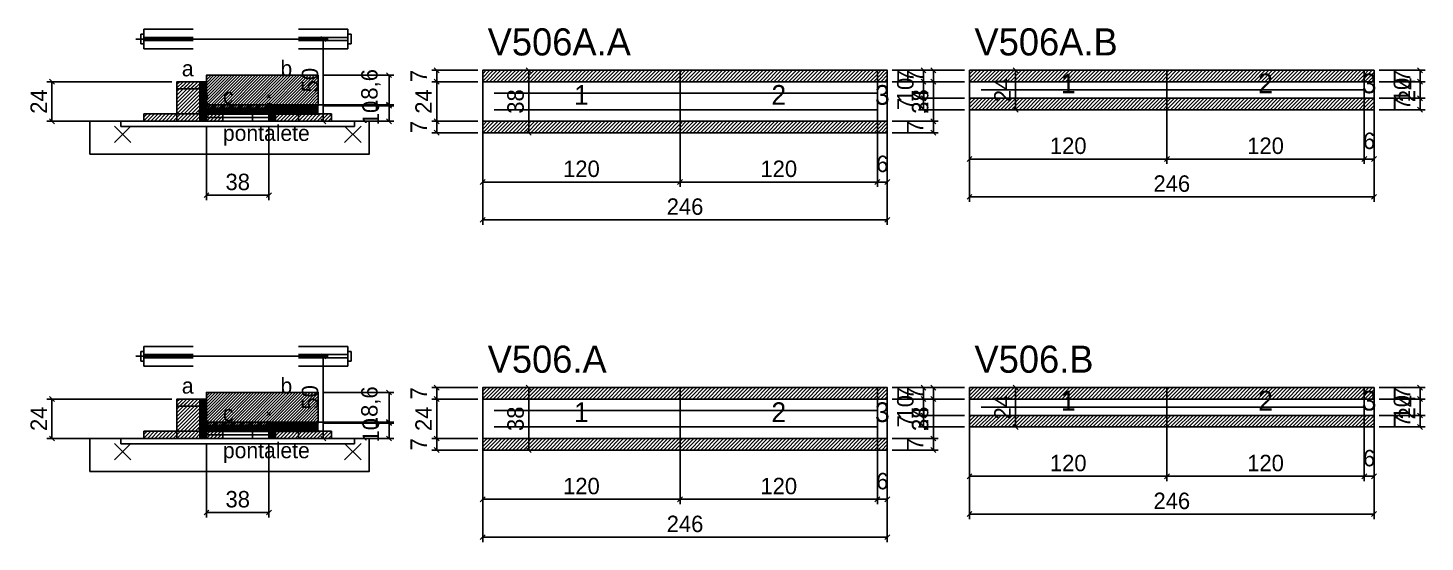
# Model space of a CAD drawing. Extents: x -10500 to 3070, y -5298 to 1250.
# Drawn here: x -69 to 781, y -2982 to -2669 of the extents above; entities that cross this region are included whole.
import ezdxf
from ezdxf.enums import TextEntityAlignment as Align

# ---------------------------------------------------------------- set-up
doc = ezdxf.new("R2010")
doc.units = 0
for name, color, linetype in [('5', 5, 'Continuous'), ('barrote', 126, 'Continuous'), ('CONCRETO', 251, 'Continuous'), ('COTA', 241, 'Continuous'), ('detalhes', 7, 'Continuous'), ('ESTRUTURACAO', 7, 'Continuous'), ('Hachura', 251, 'Continuous'), ('Madeira', 126, 'Continuous'), ('NOMENCLATURA', 7, 'Continuous'), ('Painéis', 200, 'Continuous'), ('presilha', 224, 'Continuous'), ('SARR_2.2x7', 40, 'Continuous'), ('SCO-___-LAJ', 224, 'Continuous'), ('TENSOR', 224, 'Continuous')]:
    doc.layers.add(name, color=color, linetype=linetype)
doc.dimstyles.new('PAINEL', dxfattribs={"dimtxt": 10, "dimasz": 3, "dimexe": 3, "dimexo": 3, "dimgap": 3, "dimtad": 1, "dimblk": 'OBLIQUE', "dimblk1": 'OBLIQUE', "dimcen": 2.5, "dimclrd": 4, "dimclre": 4, "dimclrt": 240, "dimazin": 3, "dimtfac": 1, "dimtmove": 0, "dimatfit": 3})

# ---------------------------------------------------------------- blocks, each defined once
blk = doc.blocks.new('PAR_ESQ')
for p, q in [((-1, -1), (1, 1)), ((-1, 1), (1, -1))]:
    blk.add_line(p, q)
blk = doc.blocks.new('PAR_FUNDO_ESQ')
for p, q in [((-1, -1), (1, 1)), ((-1, 1), (1, -1))]:
    blk.add_line(p, q)
blk = doc.blocks.new('PAR_FUNDO_DIR')
for p, q in [((-1, -1), (1, 1)), ((-1, 1), (1, -1))]:
    blk.add_line(p, q)
blk = doc.blocks.new('par_int_esq')
for p, q in [((-1, -1), (1, 1)), ((-1, 1), (1, -1))]:
    blk.add_line(p, q)
blk = doc.blocks.new('par_int_dir')
for p, q in [((-1, -1), (1, 1)), ((-1, 1), (1, -1))]:
    blk.add_line(p, q)
blk = doc.blocks.new('_OBLIQUE')
at = {"color": 0, "linetype": 'BYBLOCK'}
blk.add_line((-0.5, -0.5), (0.5, 0.5), dxfattribs=at)

msp = doc.modelspace()

# ---------------------------------------------------------------- hatches: boundary and pattern name
at = {"layer": 'COTA'}
h = msp.add_hatch(dxfattribs=at)
h.set_pattern_fill('ANSI31', scale=0.4)
h.paths.add_polyline_path([(40, -2718), (40, -2698), (108, -2698), (108, -2716.6), (78, -2716.6), (78, -2718)])
h = msp.add_hatch(dxfattribs=at)
h.set_pattern_fill('ANSI31', scale=0.5)
h.paths.add_polyline_path([(208, -2702), (328, -2702), (328, -2695), (208, -2695)])
h = msp.add_hatch(dxfattribs=at)
h.set_pattern_fill('ANSI31', scale=0.5)
h.paths.add_polyline_path([(328, -2702), (448, -2702), (448, -2695), (328, -2695)])
h = msp.add_hatch(dxfattribs=at)
h.set_pattern_fill('ANSI31', scale=0.5)
h.paths.add_polyline_path([(448, -2702), (454, -2702), (454, -2695), (448, -2695)])
h = msp.add_hatch(dxfattribs=at)
h.set_pattern_fill('ANSI31', scale=0.5)
h.paths.add_polyline_path([(504, -2702), (624, -2702), (624, -2695), (504, -2695)])
h = msp.add_hatch(dxfattribs=at)
h.set_pattern_fill('ANSI31', scale=0.5)
h.paths.add_polyline_path([(624, -2702), (744, -2702), (744, -2695), (624, -2695)])
h = msp.add_hatch(dxfattribs=at)
h.set_pattern_fill('ANSI31', scale=0.5)
h.paths.add_polyline_path([(744, -2702), (750, -2702), (750, -2695), (744, -2695)])
h = msp.add_hatch(dxfattribs=at)
h.set_pattern_fill('ANSI31', scale=0.5)
h.paths.add_polyline_path([(504, -2719), (624, -2719), (624, -2712), (504, -2712)])
h = msp.add_hatch(dxfattribs=at)
h.set_pattern_fill('ANSI31', scale=0.5)
h.paths.add_polyline_path([(624, -2719), (744, -2719), (744, -2712), (624, -2712)])
h = msp.add_hatch(dxfattribs=at)
h.set_pattern_fill('ANSI31', scale=0.5)
h.paths.add_polyline_path([(744, -2719), (750, -2719), (750, -2712), (744, -2712)])
h = msp.add_hatch(dxfattribs=at)
h.set_pattern_fill('ANSI31', scale=0.5)
h.paths.add_polyline_path([(208, -2733), (328, -2733), (328, -2726), (208, -2726)])
h = msp.add_hatch(dxfattribs=at)
h.set_pattern_fill('ANSI31', scale=0.5)
h.paths.add_polyline_path([(328, -2733), (448, -2733), (448, -2726), (328, -2726)])
h = msp.add_hatch(dxfattribs=at)
h.set_pattern_fill('ANSI31', scale=0.5)
h.paths.add_polyline_path([(448, -2733), (454, -2733), (454, -2726), (448, -2726)])
h = msp.add_hatch(dxfattribs=at)
h.set_pattern_fill('ANSI31', scale=0.5)
h.paths.add_polyline_path([(208, -2895), (328, -2895), (328, -2888), (208, -2888)])
h = msp.add_hatch(dxfattribs=at)
h.set_pattern_fill('ANSI31', scale=0.5)
h.paths.add_polyline_path([(328, -2895), (448, -2895), (448, -2888), (328, -2888)])
h = msp.add_hatch(dxfattribs=at)
h.set_pattern_fill('ANSI31', scale=0.5)
h.paths.add_polyline_path([(448, -2895), (454, -2895), (454, -2888), (448, -2888)])
h = msp.add_hatch(dxfattribs=at)
h.set_pattern_fill('ANSI31', scale=0.5)
h.paths.add_polyline_path([(504, -2895), (624, -2895), (624, -2888), (504, -2888)])
h = msp.add_hatch(dxfattribs=at)
h.set_pattern_fill('ANSI31', scale=0.5)
h.paths.add_polyline_path([(624, -2895), (744, -2895), (744, -2888), (624, -2888)])
h = msp.add_hatch(dxfattribs=at)
h.set_pattern_fill('ANSI31', scale=0.5)
h.paths.add_polyline_path([(744, -2895), (750, -2895), (750, -2888), (744, -2888)])
h = msp.add_hatch(dxfattribs=at)
h.set_pattern_fill('ANSI31', scale=0.4)
h.paths.add_polyline_path([(40, -2911), (40, -2891), (108, -2891), (108, -2909.6), (78, -2909.6), (78, -2911)])
h = msp.add_hatch(dxfattribs=at)
h.set_pattern_fill('ANSI31', scale=0.5)
h.paths.add_polyline_path([(504, -2912), (624, -2912), (624, -2905), (504, -2905)])
h = msp.add_hatch(dxfattribs=at)
h.set_pattern_fill('ANSI31', scale=0.5)
h.paths.add_polyline_path([(624, -2912), (744, -2912), (744, -2905), (624, -2905)])
h = msp.add_hatch(dxfattribs=at)
h.set_pattern_fill('ANSI31', scale=0.5)
h.paths.add_polyline_path([(744, -2912), (750, -2912), (750, -2905), (744, -2905)])
h = msp.add_hatch(dxfattribs=at)
h.set_pattern_fill('ANSI31', scale=0.5)
h.paths.add_polyline_path([(208, -2926), (328, -2926), (328, -2919), (208, -2919)])
h = msp.add_hatch(dxfattribs=at)
h.set_pattern_fill('ANSI31', scale=0.5)
h.paths.add_polyline_path([(328, -2926), (448, -2926), (448, -2919), (328, -2919)])
h = msp.add_hatch(dxfattribs=at)
h.set_pattern_fill('ANSI31', scale=0.5)
h.paths.add_polyline_path([(448, -2926), (454, -2926), (454, -2919), (448, -2919)])
at = {"layer": 'Hachura'}
h = msp.add_hatch(dxfattribs=at)
h.set_pattern_fill('ANSI31', scale=0.5)
h.paths.add_polyline_path([(22, -2726), (36, -2726), (36, -2702), (22, -2702)])
h = msp.add_hatch(dxfattribs=at)
h.set_pattern_fill('ANSI31', scale=0.5)
h.paths.add_polyline_path([(22, -2706.4), (36, -2706.4), (36, -2702), (22, -2702)])
h = msp.add_hatch(dxfattribs=at)
h.set_pattern_fill('SOLID')
h.paths.add_polyline_path([(36, -2726), (40, -2726), (40, -2702), (36, -2702)])
h = msp.add_hatch(dxfattribs=at)
h.set_pattern_fill('SOLID')
h.paths.add_polyline_path([(40, -2721.6), (78, -2721.6), (78, -2718), (40, -2718)])
h = msp.add_hatch(dxfattribs=at)
h.set_pattern_fill('SOLID')
h.paths.add_polyline_path([(78, -2726), (82, -2726), (82, -2716), (78, -2716)])
h = msp.add_hatch(dxfattribs=at)
h.set_pattern_fill('SOLID')
h.paths.add_polyline_path([(78, -2716), (108, -2716), (108, -2722), (78, -2722)])
h = msp.add_hatch(dxfattribs=at)
h.set_pattern_fill('ANSI31', scale=0.5)
h.paths.add_polyline_path([(82, -2726), (96, -2726), (96, -2716), (82, -2716)])
h = msp.add_hatch(dxfattribs=at)
h.set_pattern_fill('ANSI31', scale=0.5)
h.paths.add_polyline_path([(82, -2720.4), (96, -2720.4), (96, -2716), (82, -2716)])
h = msp.add_hatch(dxfattribs=at)
h.set_pattern_fill('ANSI31', scale=0.5)
h.paths.add_polyline_path([(2, -2726), (22, -2726), (22, -2721.6), (2, -2721.6)])
h = msp.add_hatch(dxfattribs=at)
h.set_pattern_fill('ANSI31', scale=0.5)
h.paths.add_polyline_path([(40, -2726), (50, -2726), (50, -2721.6), (40, -2721.6)])
h = msp.add_hatch(dxfattribs=at)
h.set_pattern_fill('ANSI31', scale=0.5)
h.paths.add_polyline_path([(96, -2726), (116, -2726), (116, -2721.6), (96, -2721.6)])
h = msp.add_hatch(dxfattribs=at)
h.set_pattern_fill('ANSI31', scale=0.5)
h.paths.add_polyline_path([(22, -2919), (36, -2919), (36, -2895), (22, -2895)])
h = msp.add_hatch(dxfattribs=at)
h.set_pattern_fill('ANSI31', scale=0.5)
h.paths.add_polyline_path([(22, -2899.4), (36, -2899.4), (36, -2895), (22, -2895)])
h = msp.add_hatch(dxfattribs=at)
h.set_pattern_fill('SOLID')
h.paths.add_polyline_path([(36, -2919), (40, -2919), (40, -2895), (36, -2895)])
h = msp.add_hatch(dxfattribs=at)
h.set_pattern_fill('SOLID')
h.paths.add_polyline_path([(40, -2914.6), (78, -2914.6), (78, -2911), (40, -2911)])
h = msp.add_hatch(dxfattribs=at)
h.set_pattern_fill('SOLID')
h.paths.add_polyline_path([(78, -2919), (82, -2919), (82, -2909), (78, -2909)])
h = msp.add_hatch(dxfattribs=at)
h.set_pattern_fill('SOLID')
h.paths.add_polyline_path([(78, -2909), (108, -2909), (108, -2915), (78, -2915)])
h = msp.add_hatch(dxfattribs=at)
h.set_pattern_fill('ANSI31', scale=0.5)
h.paths.add_polyline_path([(82, -2919), (96, -2919), (96, -2909), (82, -2909)])
h = msp.add_hatch(dxfattribs=at)
h.set_pattern_fill('ANSI31', scale=0.5)
h.paths.add_polyline_path([(82, -2913.4), (96, -2913.4), (96, -2909), (82, -2909)])
h = msp.add_hatch(dxfattribs=at)
h.set_pattern_fill('ANSI31', scale=0.5)
h.paths.add_polyline_path([(2, -2919), (22, -2919), (22, -2914.6), (2, -2914.6)])
h = msp.add_hatch(dxfattribs=at)
h.set_pattern_fill('ANSI31', scale=0.5)
h.paths.add_polyline_path([(40, -2919), (50, -2919), (50, -2914.6), (40, -2914.6)])
h = msp.add_hatch(dxfattribs=at)
h.set_pattern_fill('ANSI31', scale=0.5)
h.paths.add_polyline_path([(96, -2919), (116, -2919), (116, -2914.6), (96, -2914.6)])
at = {"layer": 'HACHURACONCRETO'}
h = msp.add_hatch(dxfattribs=at)
h.set_pattern_fill('ANSI31', scale=0.3)
h.paths.add_polyline_path([(40, -2721.6), (78, -2721.6), (78, -2716), (40, -2716)])
h = msp.add_hatch(dxfattribs=at)
h.set_pattern_fill('ANSI31', scale=0.3)
h.paths.add_polyline_path([(40, -2914.6), (78, -2914.6), (78, -2909), (40, -2909)])

# ---------------------------------------------------------------- linework, layer by layer
for p, q in [((0, -2673), (0, -2679)), ((2, -2673), (0, -2673)), ((2, -2670), (32, -2670)), ((2, -2670), (2, -2682)), ((2, -2675), (32, -2675)), ((96, -2670), (126, -2670)), ((96, -2675), (126, -2675)), ((126, -2670), (126, -2682)), ((126, -2673), (128, -2673)), ((128, -2673), (128, -2679)), ((2, -2679), (0, -2679)), ((2, -2677), (32, -2677)), ((2, -2682), (32, -2682)), ((96, -2677), (126, -2677)), ((96, -2682), (126, -2682)), ((126, -2679), (128, -2679)), ((2, -2863), (32, -2863)), ((2, -2863), (2, -2875)), ((96, -2863), (126, -2863)), ((126, -2863), (126, -2875)), ((0, -2866), (0, -2872)), ((2, -2866), (0, -2866)), ((2, -2868), (32, -2868)), ((2, -2870), (32, -2870)), ((96, -2868), (126, -2868)), ((96, -2870), (126, -2870)), ((126, -2866), (128, -2866)), ((128, -2866), (128, -2872)), ((2, -2872), (0, -2872)), ((2, -2875), (32, -2875)), ((96, -2875), (126, -2875)), ((126, -2872), (128, -2872))]:
    msp.add_line(p, q)
at = {"layer": 'BARRA_ANCORAGEM'}
for p, q in [((40, -2718.3), (78, -2718.3)), ((40, -2720.3), (40, -2718.3)), ((78, -2720.3), (78, -2718.3)), ((40, -2720.3), (78, -2720.3)), ((40, -2721.7), (78, -2721.7)), ((40, -2723.7), (40, -2721.7)), ((40, -2723.7), (78, -2723.7)), ((78, -2723.7), (78, -2721.7)), ((40, -2911.3), (78, -2911.3)), ((40, -2913.3), (40, -2911.3)), ((40, -2913.3), (78, -2913.3)), ((78, -2913.3), (78, -2911.3)), ((40, -2914.7), (78, -2914.7)), ((40, -2916.7), (40, -2914.7)), ((40, -2916.7), (78, -2916.7)), ((78, -2916.7), (78, -2914.7))]:
    msp.add_line(p, q, dxfattribs=at)
at = {"layer": 'barrote'}
for points in [[(-31, -2746), (139, -2746), (139, -2726), (-31, -2726)], [(-31, -2939), (139, -2939), (139, -2919), (-31, -2919)]]:
    msp.add_lwpolyline(points, close=True, dxfattribs=at)
at = {"layer": 'CONCRETO'}
for points in [[(40, -2718), (40, -2698), (108, -2698), (108, -2716.6), (78, -2716.6), (78, -2718)], [(40, -2911), (40, -2891), (108, -2891), (108, -2909.6), (78, -2909.6), (78, -2911)]]:
    msp.add_lwpolyline(points, close=True, dxfattribs=at)
at = {"layer": 'HACHURACONCRETO'}
for points in [[(40, -2721.6), (78, -2721.6), (78, -2716), (40, -2716)], [(40, -2914.6), (78, -2914.6), (78, -2909), (40, -2909)]]:
    msp.add_lwpolyline(points, close=True, dxfattribs=at)
at = {"layer": 'Madeira'}
for points in [[(22, -2726), (36, -2726), (36, -2702), (22, -2702)], [(22, -2706.4), (36, -2706.4), (36, -2702), (22, -2702)], [(82, -2726), (96, -2726), (96, -2716), (82, -2716)], [(82, -2720.4), (96, -2720.4), (96, -2716), (82, -2716)], [(2, -2726), (22, -2726), (22, -2721.6), (2, -2721.6)], [(22, -2726), (36, -2726), (36, -2721.6), (22, -2721.6)], [(40, -2726), (50, -2726), (50, -2721.6), (40, -2721.6)], [(68, -2726), (78, -2726), (78, -2721.6), (68, -2721.6)], [(96, -2726), (116, -2726), (116, -2721.6), (96, -2721.6)], [(22, -2919), (36, -2919), (36, -2895), (22, -2895)], [(22, -2899.4), (36, -2899.4), (36, -2895), (22, -2895)], [(82, -2919), (96, -2919), (96, -2909), (82, -2909)], [(82, -2913.4), (96, -2913.4), (96, -2909), (82, -2909)], [(2, -2919), (22, -2919), (22, -2914.6), (2, -2914.6)], [(22, -2919), (36, -2919), (36, -2914.6), (22, -2914.6)], [(40, -2919), (50, -2919), (50, -2914.6), (40, -2914.6)], [(68, -2919), (78, -2919), (78, -2914.6), (68, -2914.6)], [(96, -2919), (116, -2919), (116, -2914.6), (96, -2914.6)]]:
    msp.add_lwpolyline(points, close=True, dxfattribs=at)
at = {"layer": 'Painéis'}
for p, q in [((208, -2702), (328, -2702)), ((208, -2726), (208, -2702)), ((328, -2726), (328, -2702)), ((328, -2726), (328, -2702)), ((328, -2702), (448, -2702)), ((328, -2726), (328, -2702)), ((448, -2726), (448, -2702)), ((448, -2726), (448, -2702)), ((448, -2702), (454, -2702)), ((448, -2726), (448, -2702)), ((454, -2726), (454, -2702)), ((504, -2702), (624, -2702)), ((504, -2712), (504, -2702)), ((624, -2712), (624, -2702)), ((624, -2712), (624, -2702)), ((624, -2702), (744, -2702)), ((624, -2712), (624, -2702)), ((744, -2712), (744, -2702)), ((744, -2712), (744, -2702)), ((744, -2702), (750, -2702)), ((744, -2712), (744, -2702)), ((750, -2712), (750, -2702)), ((504, -2712), (624, -2712)), ((624, -2712), (744, -2712)), ((744, -2712), (750, -2712)), ((208, -2726), (328, -2726)), ((328, -2726), (448, -2726)), ((448, -2726), (454, -2726)), ((208, -2895), (328, -2895)), ((208, -2919), (208, -2895)), ((328, -2919), (328, -2895)), ((328, -2919), (328, -2895)), ((328, -2895), (448, -2895)), ((328, -2919), (328, -2895)), ((448, -2919), (448, -2895)), ((448, -2919), (448, -2895)), ((448, -2895), (454, -2895)), ((448, -2919), (448, -2895)), ((454, -2919), (454, -2895)), ((504, -2895), (624, -2895)), ((504, -2905), (504, -2895)), ((624, -2905), (624, -2895)), ((624, -2905), (624, -2895)), ((624, -2895), (744, -2895)), ((624, -2905), (624, -2895)), ((744, -2905), (744, -2895)), ((744, -2905), (744, -2895)), ((744, -2895), (750, -2895)), ((744, -2905), (744, -2895)), ((750, -2905), (750, -2895)), ((504, -2905), (624, -2905)), ((624, -2905), (744, -2905)), ((744, -2905), (750, -2905)), ((208, -2919), (328, -2919)), ((328, -2919), (448, -2919)), ((448, -2919), (454, -2919))]:
    msp.add_line(p, q, dxfattribs=at)
for points in [[(36, -2726), (40, -2726), (40, -2702), (36, -2702)], [(40, -2721.6), (78, -2721.6), (78, -2718), (40, -2718)], [(78, -2726), (82, -2726), (82, -2716), (78, -2716)], [(78, -2716), (108, -2716), (108, -2716.6), (78, -2716.6)], [(36, -2919), (40, -2919), (40, -2895), (36, -2895)], [(40, -2914.6), (78, -2914.6), (78, -2911), (40, -2911)], [(78, -2919), (82, -2919), (82, -2909), (78, -2909)], [(78, -2909), (108, -2909), (108, -2909.6), (78, -2909.6)]]:
    msp.add_lwpolyline(points, close=True, dxfattribs=at)
at = {"layer": 'presilha'}
for p, q in [((-16, -2739), (-6, -2729)), ((-16, -2729), (-6, -2739)), ((124, -2739), (134, -2729)), ((124, -2729), (134, -2739)), ((-16, -2932), (-6, -2922)), ((-16, -2922), (-6, -2932)), ((124, -2932), (134, -2922)), ((124, -2922), (134, -2932))]:
    msp.add_line(p, q, dxfattribs=at)
at = {"layer": 'SARR_2.2x7'}
for points in [[(215, -2709), (328, -2709)], [(215, -2709), (328, -2709)], [(328, -2709), (448, -2709)], [(328, -2709), (448, -2709)], [(511, -2707), (624, -2707)], [(511, -2707), (624, -2707)], [(624, -2707), (744, -2707)], [(624, -2707), (744, -2707)], [(215, -2719), (328, -2719)], [(215, -2719), (328, -2719)], [(328, -2719), (448, -2719)], [(328, -2719), (448, -2719)], [(215, -2902), (328, -2902)], [(215, -2902), (328, -2902)], [(328, -2902), (448, -2902)], [(328, -2902), (448, -2902)], [(511, -2900), (624, -2900)], [(511, -2900), (624, -2900)], [(624, -2900), (744, -2900)], [(624, -2900), (744, -2900)], [(215, -2912), (328, -2912)], [(215, -2912), (328, -2912)], [(328, -2912), (448, -2912)], [(328, -2912), (448, -2912)]]:
    msp.add_lwpolyline(points, dxfattribs=at)
at = {"layer": 'SARRAFO_2_2X7'}
for p, q in [((36, -2711.2), (36, -2706.8)), ((36, -2706.8), (40, -2706.8)), ((40, -2711.2), (40, -2706.8)), ((36, -2711.2), (40, -2711.2)), ((36, -2721.2), (36, -2716.8)), ((36, -2716.8), (40, -2716.8)), ((40, -2721.2), (40, -2716.8)), ((36, -2721.2), (40, -2721.2)), ((78, -2723.2), (78, -2718.8)), ((78, -2718.8), (82, -2718.8)), ((78, -2723.2), (82, -2723.2)), ((82, -2723.2), (82, -2718.8)), ((36, -2904.2), (36, -2899.8)), ((36, -2899.8), (40, -2899.8)), ((36, -2904.2), (40, -2904.2)), ((40, -2904.2), (40, -2899.8)), ((36, -2914.2), (36, -2909.8)), ((36, -2909.8), (40, -2909.8)), ((40, -2914.2), (40, -2909.8)), ((78, -2916.2), (78, -2911.8)), ((78, -2911.8), (82, -2911.8)), ((82, -2916.2), (82, -2911.8)), ((36, -2914.2), (40, -2914.2)), ((78, -2916.2), (82, -2916.2))]:
    msp.add_line(p, q, dxfattribs=at)
at = {"layer": 'SCO-___-LAJ'}
for points in [[(208, -2702), (328, -2702), (328, -2695), (208, -2695)], [(328, -2702), (448, -2702), (448, -2695), (328, -2695)], [(448, -2702), (454, -2702), (454, -2695), (448, -2695)], [(504, -2702), (624, -2702), (624, -2695), (504, -2695)], [(624, -2702), (744, -2702), (744, -2695), (624, -2695)], [(744, -2702), (750, -2702), (750, -2695), (744, -2695)], [(504, -2719), (624, -2719), (624, -2712), (504, -2712)], [(624, -2719), (744, -2719), (744, -2712), (624, -2712)], [(744, -2719), (750, -2719), (750, -2712), (744, -2712)], [(-12, -2729.2), (130, -2729.2), (130, -2726), (-12, -2726)], [(208, -2733), (328, -2733), (328, -2726), (208, -2726)], [(328, -2733), (448, -2733), (448, -2726), (328, -2726)], [(448, -2733), (454, -2733), (454, -2726), (448, -2726)], [(208, -2895), (328, -2895), (328, -2888), (208, -2888)], [(328, -2895), (448, -2895), (448, -2888), (328, -2888)], [(448, -2895), (454, -2895), (454, -2888), (448, -2888)], [(504, -2895), (624, -2895), (624, -2888), (504, -2888)], [(624, -2895), (744, -2895), (744, -2888), (624, -2888)], [(744, -2895), (750, -2895), (750, -2888), (744, -2888)], [(504, -2912), (624, -2912), (624, -2905), (504, -2905)], [(624, -2912), (744, -2912), (744, -2905), (624, -2905)], [(744, -2912), (750, -2912), (750, -2905), (744, -2905)], [(-12, -2922.2), (130, -2922.2), (130, -2919), (-12, -2919)], [(208, -2926), (328, -2926), (328, -2919), (208, -2919)], [(328, -2926), (448, -2926), (448, -2919), (328, -2919)], [(448, -2926), (454, -2926), (454, -2919), (448, -2919)]]:
    msp.add_lwpolyline(points, close=True, dxfattribs=at)
at = {"layer": 'TENSOR'}
for p, q in [((-3, -2676), (106, -2676)), ((-3, -2869), (106, -2869))]:
    msp.add_line(p, q, dxfattribs=at)

# ---------------------------------------------------------------- block references
at = {"layer": 'Painéis'}
for name, p in [('par_int_esq', (40, -2711)), ('par_int_dir', (78, -2711)), ('PAR_FUNDO_ESQ', (40, -2716)), ('PAR_FUNDO_DIR', (78, -2716)), ('PAR_ESQ', (36, -2721)), ('par_int_esq', (40, -2904)), ('par_int_dir', (78, -2904)), ('PAR_ESQ', (36, -2914)), ('PAR_FUNDO_ESQ', (40, -2909)), ('PAR_FUNDO_DIR', (78, -2909))]:
    msp.add_blockref(name, p, dxfattribs=at)

# ---------------------------------------------------------------- texts
at = {"layer": '5'}
for s, p in [('1', (564, -2703)), ('2', (684, -2703)), ('3', (747, -2703)), ('1', (268, -2710)), ('2', (388, -2710)), ('3', (451, -2710)), ('1', (268, -2903)), ('2', (388, -2903)), ('3', (451, -2903)), ('1', (564, -2896)), ('2', (684, -2896)), ('3', (747, -2896))]:
    msp.add_text(s, height=12, dxfattribs=at).set_placement(p, align=Align.MIDDLE_CENTER)
at = {"layer": 'detalhes'}
for s, p in [('a', (25, -2698.7)), ('b', (85, -2698.7)), ('c', (50, -2715.5)), ('a', (25, -2891.7)), ('b', (85, -2891.7)), ('c', (50, -2908.5))]:
    msp.add_text(s, height=9.6, dxfattribs=at).set_placement(p)
at = {"layer": 'ESTRUTURACAO'}
for p in [(50, -2738), (50, -2931)]:
    msp.add_text('pontalete', height=9.6, dxfattribs=at).set_placement(p)
at = {"layer": 'NOMENCLATURA'}
for s, p in [('V506A.A', (211, -2686)), ('V506A.B', (507, -2686)), ('V506.A', (211, -2879)), ('V506.B', (507, -2879))]:
    msp.add_text(s, height=16.5, dxfattribs=at).set_placement(p)

# ---------------------------------------------------------------- dimensions: what is measured, and where the dimension line sits
at = {"layer": 'COTA'}
for base, p1, p2 in [((111, -2726), (96, -2726), (96, -2676)), ((-54, -2726), (2, -2726), (22, -2702)), ((151, -2716.6), (108, -2716.6), (108, -2698)), ((180, -2702), (208, -2702), (208, -2695)), ((180, -2726), (208, -2726), (208, -2702)), ((236, -2733), (208, -2733), (208, -2695)), ((482, -2733), (454, -2733), (454, -2695)), ((482, -2702), (454, -2702), (454, -2695)), ((482, -2726), (454, -2726), (454, -2702)), ((476, -2702), (504, -2702), (504, -2695)), ((476, -2712), (504, -2712), (504, -2702)), ((532, -2719), (504, -2719), (504, -2695)), ((778, -2719), (750, -2719), (750, -2695)), ((778, -2702), (750, -2702), (750, -2695)), ((778, -2712), (750, -2712), (750, -2702)), ((151, -2726), (96, -2726), (96, -2716)), ((476, -2719), (504, -2719), (504, -2712)), ((778, -2719), (750, -2719), (750, -2712)), ((180, -2733), (208, -2733), (208, -2726)), ((482, -2733), (454, -2733), (454, -2726)), ((111, -2919), (96, -2919), (96, -2869)), ((151, -2909.6), (108, -2909.6), (108, -2891)), ((180, -2895), (208, -2895), (208, -2888)), ((236, -2926), (208, -2926), (208, -2888)), ((482, -2926), (454, -2926), (454, -2888)), ((482, -2895), (454, -2895), (454, -2888)), ((476, -2895), (504, -2895), (504, -2888)), ((532, -2912), (504, -2912), (504, -2888)), ((778, -2912), (750, -2912), (750, -2888)), ((778, -2895), (750, -2895), (750, -2888)), ((-54, -2919), (2, -2919), (22, -2895)), ((180, -2919), (208, -2919), (208, -2895)), ((482, -2919), (454, -2919), (454, -2895)), ((476, -2905), (504, -2905), (504, -2895)), ((778, -2905), (750, -2905), (750, -2895)), ((476, -2912), (504, -2912), (504, -2905)), ((778, -2912), (750, -2912), (750, -2905)), ((151, -2919), (96, -2919), (96, -2909)), ((180, -2926), (208, -2926), (208, -2919)), ((482, -2926), (454, -2926), (454, -2919))]:
    msp.add_linear_dim(base=base, p1=p1, p2=p2, angle=90, dimstyle='PAINEL', dxfattribs=at).render()
for base, p1, p2 in [((504, -2749), (504, -2712), (624, -2712)), ((504, -2772), (504, -2712), (750, -2712)), ((624, -2749), (624, -2712), (744, -2712)), ((744, -2749), (744, -2712), (750, -2712)), ((40, -2771), (40, -2726), (78, -2726)), ((208, -2763), (208, -2726), (328, -2726)), ((208, -2786), (208, -2726), (454, -2726)), ((328, -2763), (328, -2726), (448, -2726)), ((448, -2763), (448, -2726), (454, -2726)), ((504, -2942), (504, -2905), (624, -2905)), ((504, -2965), (504, -2905), (750, -2905)), ((624, -2942), (624, -2905), (744, -2905)), ((744, -2942), (744, -2905), (750, -2905)), ((40, -2964), (40, -2919), (78, -2919)), ((208, -2956), (208, -2919), (328, -2919)), ((208, -2979), (208, -2919), (454, -2919)), ((328, -2956), (328, -2919), (448, -2919)), ((448, -2956), (448, -2919), (454, -2919))]:
    msp.add_linear_dim(base=base, p1=p1, p2=p2, dimstyle='PAINEL', dxfattribs=at).render()

doc.saveas('drawing.dxf')
